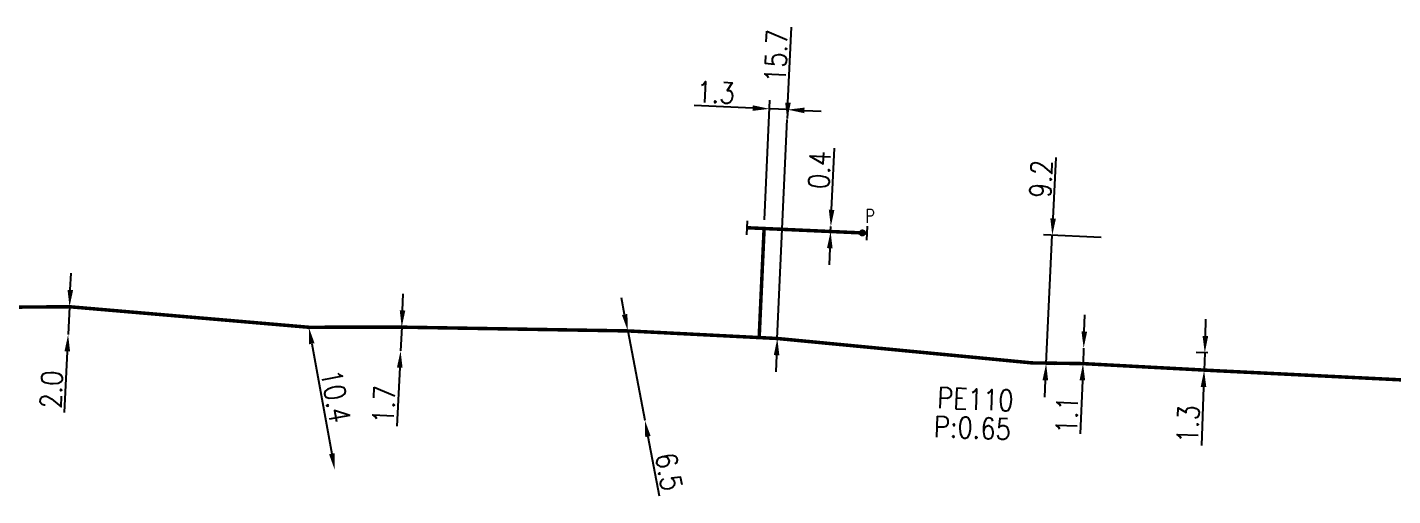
# Model space of a CAD drawing. Header units: millimetres. Extents: x 150994 to 151987, y 125997 to 127005.
# Drawn here: x 151197 to 151294.7, y 126270.9 to 126304.4 of the extents above; entities that cross this region are included whole.
import ezdxf
from ezdxf.enums import TextEntityAlignment as Align

# ---------------------------------------------------------------- set-up
doc = ezdxf.new("R2010")
doc.units = ezdxf.units.MM
doc.header["$PDMODE"] = 34
doc.linetypes.add('L_100_PE', pattern=[14, 10, -1.5, 1, -1.5])
doc.layers.get('0').update_dxf_attribs({"linetype": 'CONTINUOUS'})
doc.layers.get('Defpoints').update_dxf_attribs({"linetype": 'CONTINUOUS'})
for name, color, linetype in [('L_140', 3, 'CONTINUOUS'), ('L_300', 7, 'CONTINUOUS'), ('L_340', 7, 'CONTINUOUS')]:
    doc.layers.add(name, color=color, linetype=linetype)
doc.styles.add('G_ROMANS', font='ROMANS.SHX', dxfattribs={"width": 0.75})
doc.styles.get("Standard").update_dxf_attribs({"font": 'romans.shx', "width": 0.85})
doc.dimstyles.get("Standard").update_dxf_attribs({"dimtxt": 1.5, "dimasz": 1.2, "dimexe": 0.625, "dimexo": 0.625, "dimgap": 0.25, "dimtad": 1, "dimdec": 1, "dimzin": 0, "dimdsep": 46, "dimtxsty": 'Standard', "dimcen": -0.5, "dimadec": 0, "dimazin": 0, "dimtfac": 1, "dimtdec": 1, "dimtmove": 0, "dimatfit": 3, "dimfxl": 0, "dimtolj": 1, "dimtzin": 0, "dimarcsym": 0})

# ---------------------------------------------------------------- blocks, each defined once
blk = doc.blocks.new('*D379')
at = {"layer": 'Defpoints', "color": 0, "linetype": 'Continuous', "transparency": 16777216}
for p in [(151281.216, 126281.127), (151282.057, 126281.096), (151282.011, 126279.847)]:
    blk.add_point(p, dxfattribs=at)
at = {"layer": 'L_140', "color": 0, "linetype": 'Continuous', "lineweight": -2, "transparency": 16777216}
for p, q in [((151281.26, 126282.326), (151281.304, 126283.525)), ((151281.432, 126281.119), (151280.591, 126281.15)), ((151281.216, 126281.127), (151281.17, 126279.878)), ((151281.386, 126279.87), (151280.545, 126279.901)), ((151281.126, 126278.679), (151280.971, 126274.492))]:
    blk.add_line(p, q, dxfattribs=at)
at = {"layer": 'L_140', "color": 0, "linetype": 'Continuous', "transparency": 16777216}
for points in [[(151281.06, 126282.334), (151281.46, 126282.319), (151281.216, 126281.127)], [(151280.926, 126278.686), (151281.326, 126278.671), (151281.17, 126279.878)]]:
    blk.add_solid(points, dxfattribs=at)
at = {"layer": 'L_140', "color": 0, "linetype": 'Continuous', "transparency": 16777216, "insert": (151280.027, 126276.023), "char_height": 1.5, "attachment_point": 5, "rotation": 87.88761}
blk.add_mtext('\\A1;1.3', dxfattribs=at)
blk = doc.blocks.new('*D380')
at = {"layer": 'Defpoints', "color": 0, "linetype": 'Continuous', "transparency": 16777216}
for p in [(151272.555, 126281.454), (151272.555, 126281.454), (151272.511, 126280.355)]:
    blk.add_point(p, dxfattribs=at)
at = {"layer": 'L_140', "color": 0, "linetype": 'Continuous', "lineweight": -2, "transparency": 16777216}
for p, q in [((151272.603, 126282.653), (151272.651, 126283.852)), ((151272.555, 126281.454), (151272.511, 126280.355)), ((151272.463, 126279.156), (151272.31, 126275.334))]:
    blk.add_line(p, q, dxfattribs=at)
at = {"layer": 'L_140', "color": 0, "linetype": 'Continuous', "transparency": 16777216}
for points in [[(151272.403, 126282.661), (151272.803, 126282.645), (151272.555, 126281.454)], [(151272.263, 126279.164), (151272.663, 126279.148), (151272.511, 126280.355)]]:
    blk.add_solid(points, dxfattribs=at)
at = {"layer": 'L_140', "color": 0, "linetype": 'Continuous', "transparency": 16777216, "insert": (151271.363, 126276.686), "char_height": 1.5, "attachment_point": 5, "rotation": 87.70393}
blk.add_mtext('\\A1;1.1', dxfattribs=at)
blk = doc.blocks.new('*D381')
at = {"layer": 'Defpoints', "color": 0, "linetype": 'Continuous', "transparency": 16777216}
for p in [(151251.427, 126299.355), (151251.39, 126298.536), (151249.705, 126290.027)]:
    blk.add_point(p, dxfattribs=at)
at = {"layer": 'L_140', "color": 0, "linetype": 'Continuous', "lineweight": -2, "transparency": 16777216}
for p, q in [((151249.733, 126290.651), (151250.119, 126299.219)), ((151248.892, 126298.649), (151244.707, 126298.837)), ((151251.39, 126298.536), (151250.091, 126298.595)), ((151251.399, 126298.731), (151251.362, 126297.912)), ((151252.589, 126298.482), (151253.787, 126298.428))]:
    blk.add_line(p, q, dxfattribs=at)
at = {"layer": 'L_140', "color": 0, "linetype": 'Continuous', "transparency": 16777216}
for points in [[(151248.901, 126298.848), (151248.883, 126298.449), (151250.091, 126298.595)], [(151252.598, 126298.682), (151252.579, 126298.282), (151251.39, 126298.536)]]:
    blk.add_solid(points, dxfattribs=at)
at = {"layer": 'L_140', "color": 0, "linetype": 'Continuous', "transparency": 16777216, "insert": (151246.245, 126299.769), "char_height": 1.5, "attachment_point": 5, "rotation": 357.41891}
blk.add_mtext('\\A1;1.3', dxfattribs=at)
blk = doc.blocks.new('*D382')
at = {"layer": 'Defpoints', "color": 0, "linetype": 'Continuous', "transparency": 16777216}
for p in [(151251.358, 126297.837), (151251.358, 126297.837), (151250.651, 126282.153)]:
    blk.add_point(p, dxfattribs=at)
at = {"layer": 'L_140', "color": 0, "linetype": 'Continuous', "lineweight": -2, "transparency": 16777216}
for p, q in [((151251.412, 126299.035), (151251.656, 126304.434)), ((151250.651, 126282.153), (151251.358, 126297.837)), ((151250.597, 126280.954), (151250.543, 126279.755))]:
    blk.add_line(p, q, dxfattribs=at)
at = {"layer": 'L_140', "color": 0, "linetype": 'Continuous', "transparency": 16777216}
for points in [[(151251.212, 126299.044), (151251.612, 126299.026), (151251.358, 126297.837)], [(151250.397, 126280.963), (151250.797, 126280.945), (151250.651, 126282.153)]]:
    blk.add_solid(points, dxfattribs=at)
at = {"layer": 'L_140', "color": 0, "linetype": 'Continuous', "transparency": 16777216, "insert": (151250.562, 126302.379), "char_height": 1.5, "attachment_point": 5, "rotation": 87.41891}
blk.add_mtext('\\A1;15.7', dxfattribs=at)
blk = doc.blocks.new('*D383')
at = {"layer": 'Defpoints', "color": 0, "linetype": 'Continuous', "transparency": 16777216}
for p in [(151254.459, 126289.813), (151254.476, 126290.162), (151254.476, 126290.162)]:
    blk.add_point(p, dxfattribs=at)
at = {"layer": 'L_140', "color": 0, "linetype": 'Continuous', "lineweight": -2, "transparency": 16777216}
for p, q in [((151254.532, 126291.361), (151254.74, 126295.788)), ((151254.459, 126289.813), (151254.476, 126290.162)), ((151254.403, 126288.614), (151254.347, 126287.415))]:
    blk.add_line(p, q, dxfattribs=at)
at = {"layer": 'L_140', "color": 0, "linetype": 'Continuous', "transparency": 16777216}
for points in [[(151254.332, 126291.37), (151254.732, 126291.351), (151254.476, 126290.162)], [(151254.203, 126288.623), (151254.603, 126288.604), (151254.459, 126289.813)]]:
    blk.add_solid(points, dxfattribs=at)
at = {"layer": 'L_140', "color": 0, "linetype": 'Continuous', "transparency": 16777216, "insert": (151253.665, 126294.221), "char_height": 1.5, "attachment_point": 5, "rotation": 87.30975}
blk.add_mtext('\\A1;0.4', dxfattribs=at)
blk = doc.blocks.new('*D384')
at = {"layer": 'Defpoints', "color": 0, "linetype": 'Continuous', "transparency": 16777216}
for p in [(151239.959, 126282.695), (151241.175, 126276.31), (151241.175, 126276.31)]:
    blk.add_point(p, dxfattribs=at)
at = {"layer": 'L_140', "color": 0, "linetype": 'Continuous', "lineweight": -2, "transparency": 16777216}
for p, q in [((151239.734, 126283.874), (151239.51, 126285.053)), ((151239.959, 126282.695), (151241.175, 126276.31)), ((151241.4, 126275.131), (151242.206, 126270.897))]:
    blk.add_line(p, q, dxfattribs=at)
at = {"layer": 'L_140', "color": 0, "linetype": 'Continuous', "transparency": 16777216}
for points in [[(151239.931, 126283.912), (151239.538, 126283.837), (151239.959, 126282.695)], [(151241.596, 126275.169), (151241.203, 126275.094), (151241.175, 126276.31)]]:
    blk.add_solid(points, dxfattribs=at)
at = {"layer": 'L_140', "color": 0, "linetype": 'Continuous', "transparency": 16777216, "insert": (151242.898, 126272.612), "char_height": 1.5, "attachment_point": 5, "rotation": 280.78422}
blk.add_mtext('\\A1;6.5', dxfattribs=at)
blk = doc.blocks.new('*D385')
at = {"layer": 'Defpoints', "color": 0, "linetype": 'Continuous', "transparency": 16777216}
for p in [(151223.792, 126282.965), (151223.71, 126281.267), (151223.71, 126281.267)]:
    blk.add_point(p, dxfattribs=at)
at = {"layer": 'L_140', "color": 0, "linetype": 'Continuous', "lineweight": -2, "transparency": 16777216}
for p, q in [((151223.85, 126284.164), (151223.907, 126285.362)), ((151223.792, 126282.965), (151223.71, 126281.267)), ((151223.652, 126280.069), (151223.45, 126275.884))]:
    blk.add_line(p, q, dxfattribs=at)
at = {"layer": 'L_140', "color": 0, "linetype": 'Continuous', "transparency": 16777216}
for points in [[(151223.65, 126284.173), (151224.049, 126284.154), (151223.792, 126282.965)], [(151223.452, 126280.078), (151223.852, 126280.059), (151223.71, 126281.267)]]:
    blk.add_solid(points, dxfattribs=at)
at = {"layer": 'L_140', "color": 0, "linetype": 'Continuous', "transparency": 16777216, "insert": (151222.524, 126277.425), "char_height": 1.5, "attachment_point": 5, "rotation": 87.2401}
blk.add_mtext('\\A1;1.7', dxfattribs=at)
blk = doc.blocks.new('*D386')
at = {"layer": 'Defpoints', "color": 0, "linetype": 'Continuous', "transparency": 16777216}
for p in [(151217.147, 126282.957), (151219.009, 126272.725), (151219.009, 126272.725)]:
    blk.add_point(p, dxfattribs=at)
at = {"layer": 'L_140', "color": 0, "linetype": 'Continuous', "lineweight": -2, "transparency": 16777216}
blk.add_line((151217.362, 126281.777), (151218.795, 126273.906), dxfattribs=at)
at = {"layer": 'L_140', "color": 0, "linetype": 'Continuous', "transparency": 16777216}
for points in [[(151217.559, 126281.813), (151217.165, 126281.741), (151217.147, 126282.957)], [(151218.991, 126273.942), (151218.598, 126273.87), (151219.009, 126272.725)]]:
    blk.add_solid(points, dxfattribs=at)
at = {"layer": 'L_140', "color": 0, "linetype": 'Continuous', "transparency": 16777216, "insert": (151219.062, 126278.02), "char_height": 1.5, "attachment_point": 5, "rotation": 280.31434}
blk.add_mtext('\\A1;10.4', dxfattribs=at)
blk = doc.blocks.new('*D387')
at = {"layer": 'Defpoints', "color": 0, "linetype": 'Continuous', "transparency": 16777216}
for p in [(151200.036, 126284.426), (151199.937, 126282.428), (151199.937, 126282.428)]:
    blk.add_point(p, dxfattribs=at)
at = {"layer": 'L_140', "color": 0, "linetype": 'Continuous', "lineweight": -2, "transparency": 16777216}
for p, q in [((151200.095, 126285.625), (151200.154, 126286.823)), ((151200.036, 126284.426), (151199.937, 126282.428)), ((151199.878, 126281.23), (151199.662, 126276.864))]:
    blk.add_line(p, q, dxfattribs=at)
at = {"layer": 'L_140', "color": 0, "linetype": 'Continuous', "transparency": 16777216}
for points in [[(151199.895, 126285.634), (151200.295, 126285.615), (151200.036, 126284.426)], [(151199.678, 126281.24), (151200.077, 126281.22), (151199.937, 126282.428)]]:
    blk.add_solid(points, dxfattribs=at)
at = {"layer": 'L_140', "color": 0, "linetype": 'Continuous', "transparency": 16777216, "insert": (151198.741, 126278.497), "char_height": 1.5, "attachment_point": 5, "rotation": 87.1682}
blk.add_mtext('\\A1;2.0', dxfattribs=at)
blk = doc.blocks.new('L_340_07')
at = {"color": 0, "linetype": 'Continuous', "const_width": 0.25, "flags": 128}
blk.add_lwpolyline([(0, 0), (0.35, 0)], dxfattribs=at)
at = {"color": 0, "linetype": 'Continuous', "flags": 128}
blk.add_lwpolyline([(0.35, -0.5), (0.35, 0.5)], dxfattribs=at)
at = {"color": 0, "linetype": 'Continuous', "width": 0.75, "flags": 3}
for tag, p in [('DEF_LEG', (0.723, -3.465)), ('DEF_COUP', (0.723, -5.965)), ('DEF_TYPE', (0.723, -8.465))]:
    blk.add_attdef(tag, text='', height=1.2, dxfattribs=at).set_placement(p, align=Align.MIDDLE)
blk = doc.blocks.new('L_300_12')
at = {"color": 0, "linetype": 'Continuous', "const_width": 0.248, "flags": 128}
blk.add_lwpolyline([(-0.126, 0, 1), (0.126, 0, 1)], format="xyb", close=True, dxfattribs=at)
at = {"linetype": 'Continuous', "style": 'G_ROMANS', "width": 0.75}
blk.add_attdef('P', text='', height=1, dxfattribs=at).set_placement((0, 1.331), align=Align.MIDDLE_CENTER)
at = {"color": 0, "linetype": 'Continuous', "width": 0.75, "flags": 3}
for tag, p in [('DEF_LEG', (0, -5)), ('DEF_COUP', (0, -7.5)), ('DEF_TYPE', (0, -10))]:
    blk.add_attdef(tag, text='', height=1.2, dxfattribs=at).set_placement(p, align=Align.MIDDLE)
blk = doc.blocks.new('*D403')
at = {"layer": 'Defpoints', "color": 0, "linetype": 'Continuous', "transparency": 16777216}
for p in [(151270.314, 126289.547), (151274.44, 126289.348), (151268.858, 126280.406)]:
    blk.add_point(p, dxfattribs=at)
at = {"layer": 'L_140', "color": 0, "linetype": 'Continuous', "lineweight": -2, "transparency": 16777216}
for p, q in [((151270.372, 126290.745), (151270.583, 126295.112)), ((151273.815, 126289.378), (151269.69, 126289.577)), ((151269.872, 126280.357), (151270.314, 126289.547)), ((151269.482, 126280.376), (151270.496, 126280.327)), ((151269.814, 126279.159), (151269.756, 126277.96))]:
    blk.add_line(p, q, dxfattribs=at)
at = {"layer": 'L_140', "color": 0, "linetype": 'Continuous', "transparency": 16777216}
for points in [[(151270.172, 126290.755), (151270.572, 126290.736), (151270.314, 126289.547)], [(151269.614, 126279.168), (151270.014, 126279.149), (151269.872, 126280.357)]]:
    blk.add_solid(points, dxfattribs=at)
at = {"layer": 'L_140', "color": 0, "linetype": 'Continuous', "transparency": 16777216, "insert": (151269.507, 126293.576), "char_height": 1.5, "attachment_point": 5, "rotation": 87.24126}
blk.add_mtext('\\A1;9.2', dxfattribs=at)

msp = doc.modelspace()

# ---------------------------------------------------------------- linework, layer by layer
at = {"layer": 'L_140', "linetype": 'L_100_PE', "ltscale": 0.5, "const_width": 0.25, "flags": 128}
for points in [[(151256.735, 126289.71), (151254.459, 126289.813), (151249.705, 126290.027), (151248.82, 126290.067)], [(151249.353, 126282.219), (151249.705, 126290.027)], [(151355.232, 126276.976), (151354.182, 126277.008), (151344.458, 126277.459), (151341.3, 126277.603), (151340.801, 126277.625), (151334.606, 126277.907), (151309.972, 126278.465), (151282.011, 126279.847), (151272.511, 126280.355), (151268.858, 126280.406), (151250.651, 126282.153), (151249.353, 126282.219), (151239.959, 126282.695), (151223.792, 126282.965), (151217.147, 126282.957), (151200.036, 126284.426), (151190.779, 126284.359), (151171.733, 126284.55), (151159.813, 126285.432), (151156.424, 126285.42), (151155.674, 126285.417), (151155.174, 126285.415)]]:
    msp.add_lwpolyline(points, dxfattribs=at)

# ---------------------------------------------------------------- block references
at = {"layer": 'L_300', "ltscale": 0.5}
ref = msp.add_blockref('L_300_12', (151256.735, 126289.71), dxfattribs=dict(at, rotation=335.6736895175018))
ref.add_attrib('P', 'P', dxfattribs={"layer": '0', "linetype": 'Continuous', "height": 1, "style": 'G_ROMANS', "width": 0.75}).set_placement((151257.283, 126290.923), align=Align.MIDDLE_CENTER)
at = {"layer": 'L_340', "ltscale": 0.5}
for p, rotation in [((151248.82, 126290.067), 177.4189092622024), ((151256.735, 126289.71), 357.418909261455)]:
    msp.add_blockref('L_340_07', p, dxfattribs=dict(at, rotation=rotation))

# ---------------------------------------------------------------- texts
at = {"layer": 'L_140', "linetype": 'Continuous', "width": 0.85}
for s, rotation, p in [('PE110', 357.70393, (151262.055, 126277.168)), ('P:0.65', 357.88635, (151261.818, 126275.107))]:
    msp.add_text(s, height=1.5, rotation=rotation, dxfattribs=at).set_placement(p)

# ---------------------------------------------------------------- dimensions: what is measured, and where the dimension line sits
at = {"layer": 'L_140', "linetype": 'Continuous'}
for base, p1, p2, angle, picture, middle in [((151251.358, 126297.837), (151250.651, 126282.153), (151251.358, 126297.837), 267.41891, '*D382', (151251.561, 126302.334)), ((151251.39, 126298.536), (151249.705, 126290.027), (151251.427, 126299.355), 177.41891, '*D381', (151246.2, 126298.77)), ((151254.476, 126290.162), (151254.459, 126289.813), (151254.476, 126290.162), 267.30975, '*D383', (151254.664, 126294.174)), ((151270.314, 126289.547), (151268.858, 126280.406), (151274.44, 126289.348), 267.24126, '*D403', (151270.506, 126293.528)), ((151199.937, 126282.428), (151200.036, 126284.426), (151199.937, 126282.428), 87.1682, '*D387', (151199.74, 126278.448)), ((151223.71, 126281.267), (151223.792, 126282.965), (151223.71, 126281.267), 87.2401, '*D385', (151223.522, 126277.377)), ((151241.175, 126276.31), (151239.959, 126282.695), (151241.175, 126276.31), 100.78422, '*D384', (151241.915, 126272.425)), ((151272.555, 126281.454), (151272.511, 126280.355), (151272.555, 126281.454), 267.70393, '*D380', (151272.362, 126276.645)), ((151219.009, 126272.725), (151217.147, 126282.957), (151219.009, 126272.725), 100.31434, '*D386', (151218.078, 126277.841)), ((151281.216, 126281.127), (151282.011, 126279.847), (151282.057, 126281.096), 267.88761, '*D379', (151281.026, 126275.986))]:
    dim = msp.add_linear_dim(base=base, p1=p1, p2=p2, angle=angle, dimstyle='Standard', override={"dimatfit": 0}, dxfattribs=at)
    dim.commit()
    dim.dimension.update_dxf_attribs({"geometry": picture, "text_midpoint": middle, "dimtype": 160})

doc.saveas('drawing.dxf')
